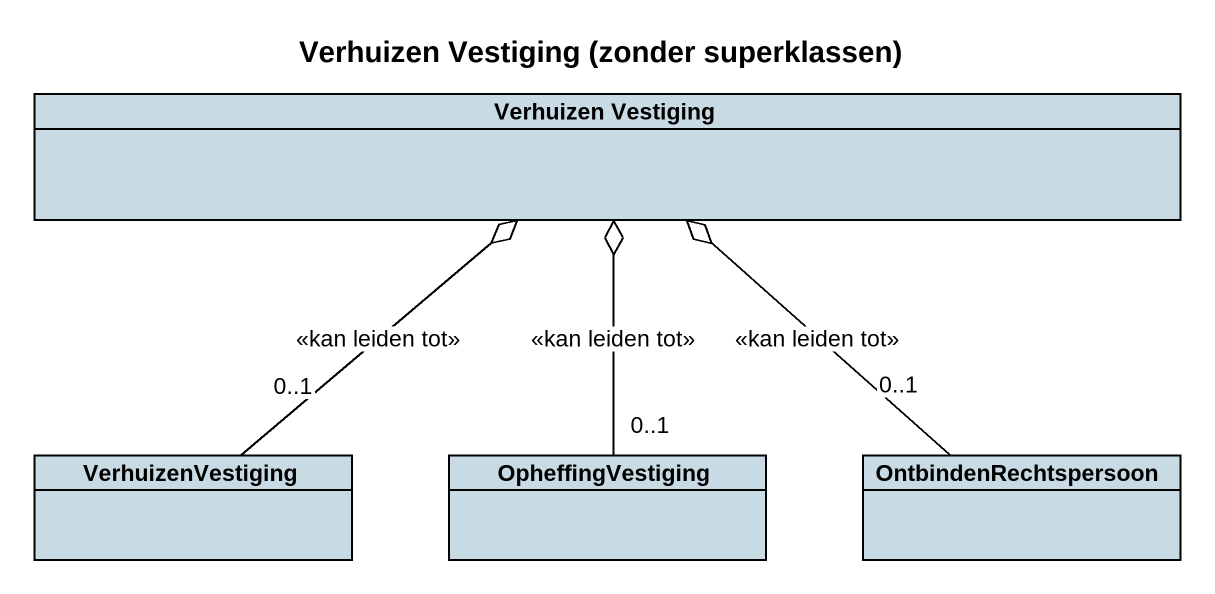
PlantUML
@startuml
title Verhuizen Vestiging (zonder superklassen)
hide circle
hide empty members
class "Verhuizen Vestiging" as Verhuizen_Vestiging #C8DAE3
class VerhuizenVestiging #C8DAE3
class OpheffingVestiging #C8DAE3
class OntbindenRechtspersoon #C8DAE3
VerhuizenVestiging "0..1" -up-o Verhuizen_Vestiging : <<kan leiden tot>>
OpheffingVestiging "0..1" -up-o Verhuizen_Vestiging : <<kan leiden tot>>
OntbindenRechtspersoon "0..1" -up-o Verhuizen_Vestiging : <<kan leiden tot>>
@enduml
